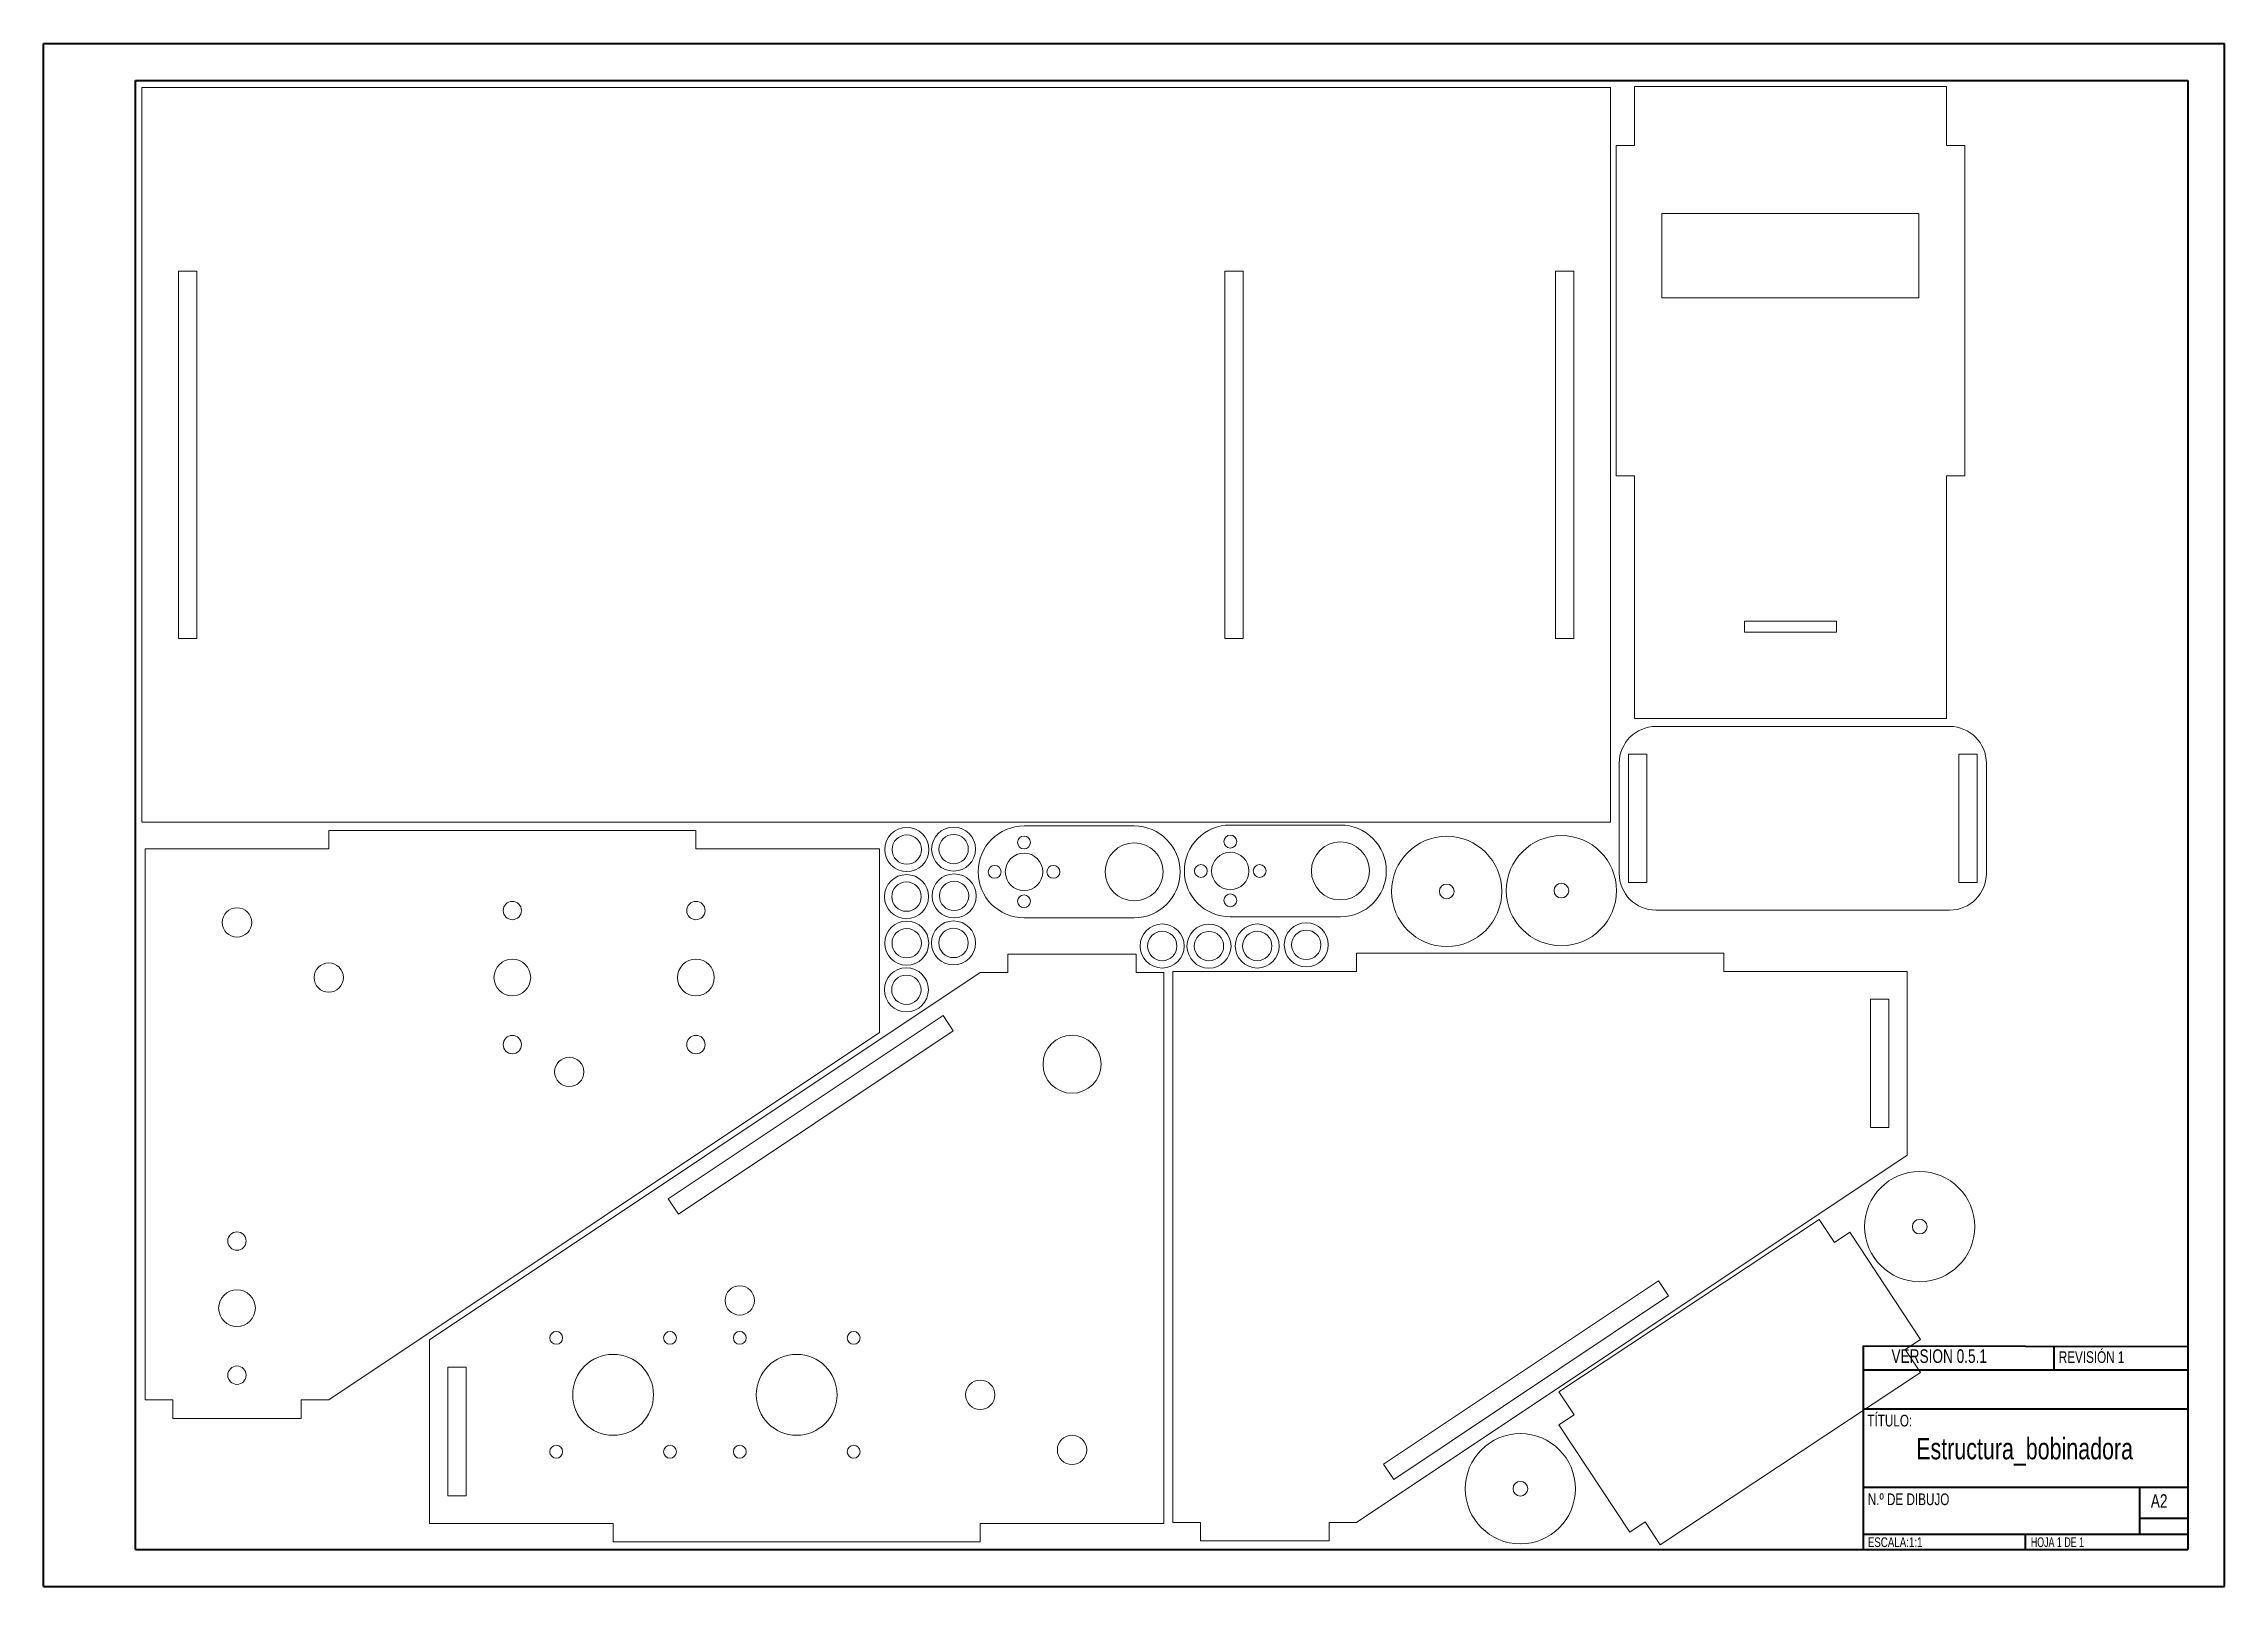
# Model space of a CAD drawing. Header units: millimetres. Extents: x 0 to 594, y 0 to 420.
import ezdxf

# ---------------------------------------------------------------- set-up
doc = ezdxf.new("R2010")
doc.units = ezdxf.units.MM
doc.styles.add('SLDTEXTSTYLE0', font='TXT', dxfattribs={"width": 0.75})
doc.styles.add('SLDTEXTSTYLE1', font='TXT', dxfattribs={"width": 0.681818})

msp = doc.modelspace()

# ---------------------------------------------------------------- linework, layer by layer
at = {"color": 7, "linetype": 'Continuous', "lineweight": 40}
for p, q in [((0.08, 0.21), (0.08, 420.21)), ((0.08, 420.21), (594.08, 420.21)), ((594.08, 0.21), (594.08, 420.21)), ((25.08, 10.21), (25.08, 410.21)), ((25.08, 410.21), (584.08, 410.21)), ((584.08, 410.21), (584.08, 10.21)), ((495.68, 65.66), (584.08, 65.54)), ((495.68, 65.66), (495.68, 10.21)), ((547.68, 59.09), (547.68, 65.46)), ((584.08, 59.09), (495.68, 59.09)), ((584.08, 48.46), (495.68, 48.46)), ((495.68, 27.21), (584.08, 27.21)), ((571.08, 14.46), (571.08, 27.21)), ((584.08, 18.71), (571.08, 18.71)), ((495.68, 14.46), (584.08, 14.46)), ((539.88, 10.21), (539.88, 14.46)), ((25.08, 10.21), (584.08, 10.21)), ((0.08, 0.21), (594.08, 0.21))]:
    msp.add_line(p, q, dxfattribs=at)
at = {"color": 7, "linetype": 'Continuous', "lineweight": 15}
for p, q in [((26.85, 408.3), (26.85, 208.3)), ((426.85, 408.3), (26.85, 408.3)), ((426.85, 208.3), (426.85, 408.3)), ((433.39, 408.51), (433.39, 392.51)), ((518.39, 408.51), (433.39, 408.51)), ((518.39, 392.51), (518.39, 408.51)), ((428.39, 392.51), (428.39, 302.51)), ((433.39, 392.51), (428.39, 392.51)), ((523.39, 392.51), (518.39, 392.51)), ((523.39, 302.51), (523.39, 392.51)), ((510.89, 374.01), (440.89, 374.01)), ((440.89, 374.01), (440.89, 351.01)), ((510.89, 351.01), (510.89, 374.01)), ((41.85, 358.3), (36.85, 358.3)), ((36.85, 358.3), (36.85, 258.3)), ((41.85, 258.3), (41.85, 358.3)), ((326.85, 358.3), (321.85, 358.3)), ((321.85, 358.3), (321.85, 258.3)), ((326.85, 258.3), (326.85, 358.3)), ((411.85, 358.3), (411.85, 258.3)), ((416.85, 358.3), (411.85, 358.3)), ((416.85, 258.3), (416.85, 358.3)), ((440.89, 351.01), (510.89, 351.01)), ((428.39, 302.51), (433.39, 302.51)), ((433.39, 302.51), (433.39, 236.51)), ((518.39, 302.51), (523.39, 302.51)), ((518.39, 236.51), (518.39, 302.51)), ((488.39, 262.97), (463.39, 262.97)), ((463.39, 262.97), (463.39, 259.97)), ((488.39, 259.97), (488.39, 262.97)), ((36.85, 258.3), (41.85, 258.3)), ((321.85, 258.3), (326.85, 258.3)), ((411.85, 258.3), (416.85, 258.3)), ((463.39, 259.97), (488.39, 259.97)), ((433.39, 236.51), (518.39, 236.51)), ((519.25, 234.32), (439.25, 234.32)), ((436.75, 226.82), (431.75, 226.82)), ((431.75, 226.82), (431.75, 191.82)), ((436.75, 191.82), (436.75, 226.82)), ((526.75, 226.82), (521.75, 226.82)), ((521.75, 226.82), (521.75, 191.82)), ((526.75, 191.82), (526.75, 226.82)), ((429.25, 224.32), (429.25, 194.32)), ((529.25, 194.32), (529.25, 224.32)), ((26.85, 208.3), (426.85, 208.3)), ((77.75, 205.96), (77.75, 200.96)), ((177.75, 205.96), (77.75, 205.96)), ((177.75, 200.96), (177.75, 205.96)), ((297.13, 207.23), (267.13, 207.23)), ((353.3, 207.48), (323.3, 207.48)), ((27.75, 200.96), (27.75, 50.96)), ((77.75, 200.96), (27.75, 200.96)), ((227.75, 200.96), (177.75, 200.96)), ((227.75, 150.96), (227.75, 200.96)), ((431.75, 191.82), (436.75, 191.82)), ((521.75, 191.82), (526.75, 191.82)), ((439.25, 184.32), (519.25, 184.32)), ((267.13, 182.23), (297.13, 182.23)), ((323.3, 182.48), (353.3, 182.48)), ((262.7, 172.36), (262.7, 167.36)), ((297.7, 172.36), (262.7, 172.36)), ((297.7, 167.36), (297.7, 172.36)), ((357.7, 172.6), (357.7, 167.6)), ((457.7, 172.6), (357.7, 172.6)), ((457.7, 167.6), (457.7, 172.6)), ((255.2, 167.36), (105.2, 67.36)), ((262.7, 167.36), (255.2, 167.36)), ((305.2, 167.36), (297.7, 167.36)), ((305.2, 17.36), (305.2, 167.36)), ((307.7, 167.6), (307.7, 17.6)), ((357.7, 167.6), (307.7, 167.6)), ((507.7, 167.6), (457.7, 167.6)), ((507.7, 117.6), (507.7, 167.6)), ((245.08, 155.62), (170.2, 105.7)), ((247.85, 151.46), (245.08, 155.62)), ((497.7, 160.1), (497.7, 125.1)), ((502.7, 160.1), (497.7, 160.1)), ((502.7, 125.1), (502.7, 160.1)), ((77.75, 50.96), (227.75, 150.96)), ((172.97, 101.54), (247.85, 151.46)), ((497.7, 125.1), (502.7, 125.1)), ((357.7, 17.6), (507.7, 117.6)), ((170.2, 105.7), (172.97, 101.54)), ((483.72, 100.11), (412.84, 53.19)), ((487.86, 93.85), (483.72, 100.11)), ((492.02, 96.61), (487.86, 93.85)), ((511.34, 67.43), (492.02, 96.61)), ((439.93, 83.43), (365.04, 33.51)), ((442.7, 79.27), (439.93, 83.43)), ((367.82, 29.35), (442.7, 79.27)), ((105.2, 67.36), (105.2, 17.36)), ((507.17, 64.67), (511.34, 67.43)), ((115.2, 59.86), (110.2, 59.86)), ((110.2, 59.86), (110.2, 24.86)), ((115.2, 24.86), (115.2, 59.86)), ((511.31, 58.41), (507.17, 64.67)), ((440.43, 11.5), (511.31, 58.41)), ((27.75, 50.96), (35.25, 50.96)), ((35.25, 50.96), (35.25, 45.96)), ((70.25, 50.96), (77.75, 50.96)), ((70.25, 45.96), (70.25, 50.96)), ((412.84, 53.19), (416.97, 46.94)), ((35.25, 45.96), (70.25, 45.96)), ((416.97, 46.94), (412.81, 44.18)), ((412.81, 44.18), (432.12, 14.99)), ((365.04, 33.51), (367.82, 29.35)), ((110.2, 24.86), (115.2, 24.86)), ((105.2, 17.36), (155.2, 17.36)), ((155.2, 17.36), (155.2, 12.36)), ((155.2, 12.36), (255.2, 12.36)), ((255.2, 17.36), (305.2, 17.36)), ((255.2, 12.36), (255.2, 17.36)), ((307.7, 17.6), (315.2, 17.6)), ((315.2, 17.6), (315.2, 12.6)), ((315.2, 12.6), (350.2, 12.6)), ((350.2, 17.6), (357.7, 17.6)), ((350.2, 12.6), (350.2, 17.6)), ((432.12, 14.99), (436.29, 17.75)), ((436.29, 17.75), (440.43, 11.5))]:
    msp.add_line(p, q, dxfattribs=at)
for centre, radius in [((235.2, 200.81), 6), ((235.2, 200.81), 4), ((247.95, 200.94), 6), ((247.95, 200.94), 4), ((267.13, 202.73), 1.75), ((297.13, 194.73), 7.9), ((323.3, 202.98), 1.75), ((353.3, 194.98), 7.9), ((382.26, 189.42), 15), ((413.49, 189.62), 15), ((259.13, 194.73), 1.75), ((267.13, 194.73), 5.1), ((275.13, 194.73), 1.75), ((315.3, 194.98), 1.75), ((323.3, 194.98), 5.1), ((331.3, 194.98), 1.75), ((235.11, 187.99), 6), ((235.11, 187.99), 4), ((248.08, 188.18), 6), ((248.08, 188.18), 4), ((382.26, 189.42), 2), ((413.49, 189.62), 2), ((52.75, 180.96), 4), ((127.75, 184.21), 2.5), ((177.75, 184.21), 2.5), ((267.13, 186.73), 1.75), ((323.3, 186.98), 1.75), ((235.17, 175.31), 6), ((235.17, 175.31), 4), ((247.92, 175.38), 6), ((247.92, 175.38), 4), ((304.77, 174.55), 6), ((304.77, 174.55), 4), ((317.5, 174.53), 6), ((317.5, 174.53), 4), ((330.65, 174.55), 6), ((330.65, 174.55), 4), ((344, 174.86), 6), ((344, 174.86), 4), ((77.75, 165.96), 4), ((127.75, 165.96), 5), ((177.75, 165.96), 5), ((235.08, 162.64), 6), ((235.08, 162.64), 4), ((127.75, 147.71), 2.5), ((177.75, 147.71), 2.5), ((280.2, 142.36), 7.9), ((143.25, 140.27), 4), ((511.09, 98.15), 15), ((52.75, 94.21), 2.5), ((511.09, 98.15), 2), ((52.75, 75.96), 5), ((189.7, 78.05), 4), ((139.7, 67.86), 1.75), ((170.7, 67.86), 1.75), ((189.7, 67.86), 1.75), ((220.7, 67.86), 1.75), ((52.75, 57.71), 2.5), ((155.2, 52.36), 11), ((205.2, 52.36), 11), ((255.2, 52.36), 4), ((402.32, 26.79), 15), ((139.7, 36.86), 1.75), ((170.7, 36.86), 1.75), ((189.7, 36.86), 1.75), ((220.7, 36.86), 1.75), ((280.2, 37.36), 4), ((402.32, 26.79), 2)]:
    msp.add_circle(centre, radius, dxfattribs=at)
for centre, radius, start, end in [((439.25, 224.32), 10, 90, 180), ((519.25, 224.32), 10, 0, 90), ((267.13, 194.73), 12.5, 90, 270), ((297.13, 194.73), 12.5, 270, 90), ((323.3, 194.98), 12.5, 90, 270), ((353.3, 194.98), 12.5, 270, 90), ((439.25, 194.32), 10, 180, 270), ((519.25, 194.32), 10, 270, 0)]:
    msp.add_arc(centre, radius, start, end, dxfattribs=at)

# ---------------------------------------------------------------- texts
at = {"color": 7, "linetype": 'Continuous', "lineweight": 0}
for s, insert, char_height, attachment_point, style in [('VERSION 0.5.1', (503.4, 64.75), 3.7042, 1, 'SLDTEXTSTYLE0'), ('REVISIÓN 1', (548.97, 64.22), 3.175, 1, 'SLDTEXTSTYLE0'), ('TÍTULO:', (496.84, 46.92), 3.175, 1, 'SLDTEXTSTYLE0'), ('Estructura_bobinadora', (539.67, 40.62), 5.8208, 2, 'SLDTEXTSTYLE0'), ('N.º DE DIBUJO', (496.95, 25.51), 3.175, 1, 'SLDTEXTSTYLE0'), ('A2', (574.04, 25.31), 3.704, 1, 'SLDTEXTSTYLE0'), ('ESCALA:1:1', (496.95, 13.56), 2.646, 1, 'SLDTEXTSTYLE0'), ('HOJA 1 DE 1', (541.36, 13.56), 2.6458, 1, 'SLDTEXTSTYLE1')]:
    msp.add_mtext(s, dxfattribs=dict(at, insert=insert, char_height=char_height, attachment_point=attachment_point, style=style))

doc.saveas('drawing.dxf')
